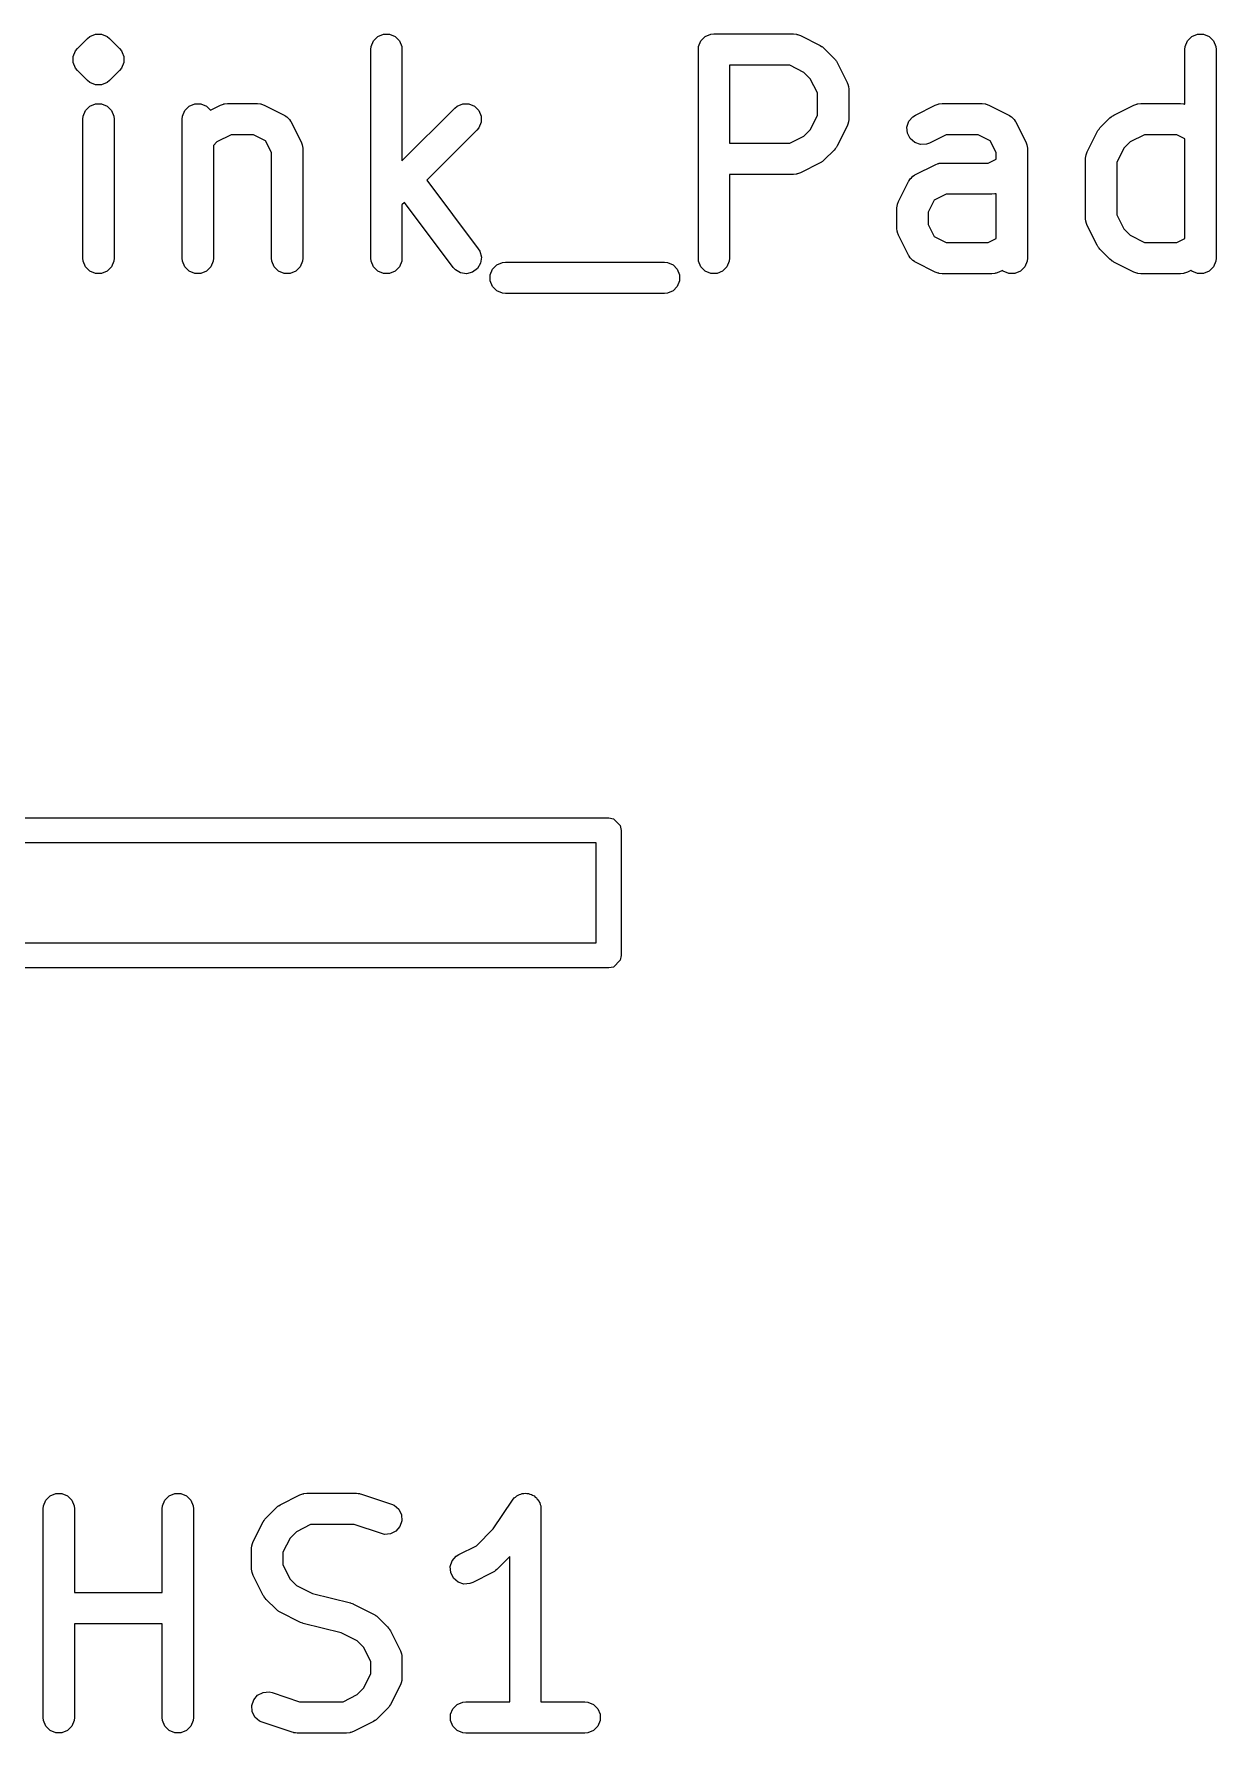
# Model space of a CAD drawing. Extents: x 2.7 to 14.1, y -9.5 to -1.1.
# Drawn here: x 7.2507 to 7.4739, y -7.8065 to -7.4857 of the extents above; entities that cross this region are included whole.
import ezdxf

# ---------------------------------------------------------------- set-up
doc = ezdxf.new("R2010")
doc.units = 0
doc.header["$MEASUREMENT"] = 0
doc.layers.add('BLACK', color=7, linetype='CONTINUOUS')

msp = doc.modelspace()

# ---------------------------------------------------------------- linework, layer by layer
at = {"layer": 'BLACK', "linetype": 'CONTINUOUS'}
for p, q in [((7.26121, -7.48615), (7.26228, -7.48571)), ((7.26228, -7.48571), (7.26343, -7.48571)), ((7.26343, -7.48571), (7.26343, -7.48571)), ((7.26343, -7.48571), (7.26449, -7.48615)), ((7.31558, -7.48615), (7.31665, -7.48571)), ((7.31665, -7.48571), (7.3178, -7.48571)), ((7.3178, -7.48571), (7.31886, -7.48615)), ((7.37745, -7.48615), (7.37851, -7.48571)), ((7.37851, -7.48571), (7.37909, -7.48565)), ((7.37909, -7.48565), (7.39409, -7.48565)), ((7.39409, -7.48565), (7.39466, -7.48571)), ((7.39466, -7.48571), (7.39476, -7.48575)), ((7.39476, -7.48575), (7.39487, -7.48576)), ((7.39487, -7.48576), (7.39541, -7.48597)), ((7.46931, -7.48615), (7.47038, -7.48571)), ((7.47038, -7.48571), (7.47153, -7.48571)), ((7.47153, -7.48571), (7.47259, -7.48615)), ((7.25808, -7.48991), (7.25852, -7.48884)), ((7.25852, -7.48884), (7.25889, -7.48839)), ((7.25889, -7.48839), (7.26077, -7.48652)), ((7.26077, -7.48652), (7.26121, -7.48615)), ((7.26449, -7.48615), (7.26494, -7.48652)), ((7.26494, -7.48652), (7.26682, -7.48839)), ((7.26682, -7.48839), (7.26718, -7.48884)), ((7.26718, -7.48884), (7.26733, -7.48918)), ((7.31427, -7.48861), (7.31433, -7.48803)), ((7.31427, -7.52798), (7.31427, -7.48861)), ((7.31433, -7.48803), (7.31477, -7.48697)), ((7.31477, -7.48697), (7.31558, -7.48615)), ((7.31886, -7.48615), (7.31968, -7.48697)), ((7.31968, -7.48697), (7.32012, -7.48803)), ((7.32012, -7.48803), (7.32017, -7.48861)), ((7.32017, -7.48861), (7.32017, -7.5096)), ((7.37614, -7.48861), (7.37619, -7.48803)), ((7.37614, -7.52798), (7.37614, -7.48861)), ((7.37619, -7.48803), (7.37663, -7.48697)), ((7.37663, -7.48697), (7.37745, -7.48615)), ((7.39541, -7.48597), (7.39916, -7.48784)), ((7.39916, -7.48784), (7.39941, -7.488)), ((7.39941, -7.488), (7.39948, -7.48803)), ((7.39948, -7.48803), (7.39956, -7.48809)), ((7.39956, -7.48809), (7.39965, -7.48815)), ((7.39965, -7.48815), (7.3997, -7.48821)), ((7.3997, -7.48821), (7.39992, -7.48839)), ((7.39992, -7.48839), (7.4018, -7.49027)), ((7.468, -7.48861), (7.46806, -7.48803)), ((7.468, -7.49889), (7.468, -7.48861)), ((7.46806, -7.48803), (7.4685, -7.48697)), ((7.4685, -7.48697), (7.46931, -7.48615)), ((7.47259, -7.48615), (7.47341, -7.48697)), ((7.47341, -7.48697), (7.47385, -7.48803)), ((7.47385, -7.48803), (7.47391, -7.48861)), ((7.47391, -7.48861), (7.47391, -7.52798)), ((7.25808, -7.49106), (7.25808, -7.48991)), ((7.25852, -7.49212), (7.25808, -7.49106)), ((7.25889, -7.49257), (7.25852, -7.49212)), ((7.26718, -7.49212), (7.26682, -7.49257)), ((7.26762, -7.49106), (7.26718, -7.49212)), ((7.26733, -7.48918), (7.26762, -7.48991)), ((7.26762, -7.48991), (7.26762, -7.49106)), ((7.39339, -7.49156), (7.38204, -7.49156)), ((7.38204, -7.49156), (7.38204, -7.50628)), ((7.39609, -7.49291), (7.39339, -7.49156)), ((7.4018, -7.49027), (7.40199, -7.4905)), ((7.40199, -7.4905), (7.40204, -7.49055)), ((7.40204, -7.49055), (7.4021, -7.49064)), ((7.4021, -7.49064), (7.40217, -7.49072)), ((7.40217, -7.49072), (7.4022, -7.49079)), ((7.4022, -7.49079), (7.40235, -7.49104)), ((7.40235, -7.49104), (7.40423, -7.49479)), ((7.26077, -7.49444), (7.25889, -7.49257)), ((7.26121, -7.49481), (7.26077, -7.49444)), ((7.26228, -7.49525), (7.26121, -7.49481)), ((7.26343, -7.49525), (7.26228, -7.49525)), ((7.26228, -7.49525), (7.26228, -7.49525)), ((7.26449, -7.49481), (7.26343, -7.49525)), ((7.26343, -7.49525), (7.26343, -7.49525)), ((7.26494, -7.49444), (7.26449, -7.49481)), ((7.26682, -7.49257), (7.26494, -7.49444)), ((7.39728, -7.49411), (7.39609, -7.49291)), ((7.39863, -7.4968), (7.39728, -7.49411)), ((7.40423, -7.49479), (7.40443, -7.49533)), ((7.40443, -7.49533), (7.40444, -7.49543)), ((7.40444, -7.49543), (7.40448, -7.49553)), ((7.39863, -7.50103), (7.39863, -7.4968)), ((7.40448, -7.49553), (7.40454, -7.49611)), ((7.40454, -7.49611), (7.40454, -7.50173)), ((7.2599, -7.50173), (7.25996, -7.50115)), ((7.2599, -7.52798), (7.2599, -7.50173)), ((7.25996, -7.50115), (7.2604, -7.50009)), ((7.2604, -7.50009), (7.26121, -7.49928)), ((7.26121, -7.49928), (7.26228, -7.49883)), ((7.26228, -7.49883), (7.26343, -7.49883)), ((7.26343, -7.49883), (7.26449, -7.49928)), ((7.26449, -7.49928), (7.26531, -7.50009)), ((7.26531, -7.50009), (7.26575, -7.50115)), ((7.26575, -7.50115), (7.26581, -7.50173)), ((7.26581, -7.50173), (7.26581, -7.52798)), ((7.27865, -7.50173), (7.27871, -7.50115)), ((7.27865, -7.52798), (7.27865, -7.50173)), ((7.27871, -7.50115), (7.27915, -7.50009)), ((7.27915, -7.50009), (7.27996, -7.49928)), ((7.27996, -7.49928), (7.28103, -7.49883)), ((7.28103, -7.49883), (7.28218, -7.49883)), ((7.28218, -7.49883), (7.28324, -7.49928)), ((7.28324, -7.49928), (7.28401, -7.50004)), ((7.28401, -7.50004), (7.2859, -7.49909)), ((7.2859, -7.49909), (7.28645, -7.49888)), ((7.28645, -7.49888), (7.28655, -7.49887)), ((7.28655, -7.49887), (7.28665, -7.49883)), ((7.28665, -7.49883), (7.28723, -7.49878)), ((7.28723, -7.49878), (7.29285, -7.49878)), ((7.29285, -7.49878), (7.29343, -7.49883)), ((7.29343, -7.49883), (7.29352, -7.49887)), ((7.29352, -7.49887), (7.29363, -7.49888)), ((7.29363, -7.49888), (7.29417, -7.49909)), ((7.29417, -7.49909), (7.29792, -7.50096)), ((7.29792, -7.50096), (7.29802, -7.50102)), ((7.29802, -7.50102), (7.29806, -7.50104)), ((7.29806, -7.50104), (7.29812, -7.50109)), ((7.29812, -7.50109), (7.29841, -7.50127)), ((7.29841, -7.50127), (7.29865, -7.50155)), ((7.29865, -7.50155), (7.29893, -7.50179)), ((7.29893, -7.50179), (7.29912, -7.50209)), ((7.32017, -7.5096), (7.33013, -7.49964)), ((7.33013, -7.49964), (7.33058, -7.49928)), ((7.33058, -7.49928), (7.33164, -7.49883)), ((7.33164, -7.49883), (7.3328, -7.49883)), ((7.3328, -7.49883), (7.33386, -7.49928)), ((7.33386, -7.49928), (7.33467, -7.50009)), ((7.33467, -7.50009), (7.33512, -7.50115)), ((7.33512, -7.50115), (7.33512, -7.50231)), ((7.39728, -7.50373), (7.39863, -7.50103)), ((7.40454, -7.50173), (7.40448, -7.50231)), ((7.41589, -7.50214), (7.41665, -7.50127)), ((7.41665, -7.50127), (7.41714, -7.50096)), ((7.41714, -7.50096), (7.42089, -7.49909)), ((7.42089, -7.49909), (7.42143, -7.49888)), ((7.42143, -7.49888), (7.42153, -7.49887)), ((7.42153, -7.49887), (7.42163, -7.49883)), ((7.42163, -7.49883), (7.42221, -7.49878)), ((7.42221, -7.49878), (7.42971, -7.49878)), ((7.42971, -7.49878), (7.43028, -7.49883)), ((7.43028, -7.49883), (7.43038, -7.49887)), ((7.43038, -7.49887), (7.43049, -7.49888)), ((7.43049, -7.49888), (7.43103, -7.49909)), ((7.43103, -7.49909), (7.43478, -7.50096)), ((7.43478, -7.50096), (7.43487, -7.50102)), ((7.43487, -7.50102), (7.43492, -7.50104)), ((7.43492, -7.50104), (7.43498, -7.50109)), ((7.43498, -7.50109), (7.43527, -7.50127)), ((7.43527, -7.50127), (7.43551, -7.50155)), ((7.43551, -7.50155), (7.43579, -7.50179)), ((7.43579, -7.50179), (7.43597, -7.50209)), ((7.45199, -7.50339), (7.45387, -7.50152)), ((7.45387, -7.50152), (7.45409, -7.50133)), ((7.45409, -7.50133), (7.45414, -7.50127)), ((7.45414, -7.50127), (7.45423, -7.50122)), ((7.45423, -7.50122), (7.45431, -7.50115)), ((7.45431, -7.50115), (7.45439, -7.50112)), ((7.45439, -7.50112), (7.45463, -7.50096)), ((7.45463, -7.50096), (7.45838, -7.49909)), ((7.45838, -7.49909), (7.45892, -7.49888)), ((7.45892, -7.49888), (7.45903, -7.49887)), ((7.45903, -7.49887), (7.45913, -7.49883)), ((7.45913, -7.49883), (7.4597, -7.49878)), ((7.4597, -7.49878), (7.4672, -7.49878)), ((7.4672, -7.49878), (7.46778, -7.49883)), ((7.46778, -7.49883), (7.46788, -7.49887)), ((7.46788, -7.49887), (7.46798, -7.49888)), ((7.46798, -7.49888), (7.468, -7.49889)), ((7.28792, -7.50468), (7.28523, -7.50603)), ((7.29215, -7.50468), (7.28792, -7.50468)), ((7.2944, -7.50581), (7.29215, -7.50468)), ((7.29912, -7.50209), (7.29916, -7.50214)), ((7.29916, -7.50214), (7.29918, -7.50219)), ((7.29918, -7.50219), (7.29924, -7.50228)), ((7.29924, -7.50228), (7.30112, -7.50603)), ((7.33431, -7.50382), (7.32487, -7.51326)), ((7.33467, -7.50337), (7.33431, -7.50382)), ((7.33512, -7.50231), (7.33467, -7.50337)), ((7.39339, -7.50628), (7.39609, -7.50493)), ((7.39609, -7.50493), (7.39728, -7.50373)), ((7.40423, -7.50305), (7.40235, -7.5068)), ((7.40443, -7.50251), (7.40423, -7.50305)), ((7.40444, -7.5024), (7.40443, -7.50251)), ((7.40448, -7.50231), (7.40444, -7.5024)), ((7.41553, -7.50324), (7.41589, -7.50214)), ((7.41561, -7.50439), (7.41553, -7.50324)), ((7.41613, -7.50542), (7.41561, -7.50439)), ((7.42291, -7.50468), (7.41978, -7.50625)), ((7.42901, -7.50468), (7.42291, -7.50468)), ((7.43126, -7.50581), (7.42901, -7.50468)), ((7.43597, -7.50209), (7.43602, -7.50214)), ((7.43602, -7.50214), (7.43604, -7.50219)), ((7.43604, -7.50219), (7.4361, -7.50228)), ((7.4361, -7.50228), (7.43797, -7.50603)), ((7.44956, -7.50791), (7.45144, -7.50416)), ((7.45144, -7.50416), (7.45159, -7.50391)), ((7.45159, -7.50391), (7.45162, -7.50384)), ((7.45162, -7.50384), (7.45169, -7.50376)), ((7.45169, -7.50376), (7.45175, -7.50367)), ((7.45175, -7.50367), (7.45181, -7.50362)), ((7.45181, -7.50362), (7.45199, -7.50339)), ((7.4604, -7.50468), (7.4577, -7.50603)), ((7.46651, -7.50468), (7.4604, -7.50468)), ((7.468, -7.50543), (7.46651, -7.50468)), ((7.28523, -7.50603), (7.28455, -7.5067)), ((7.28455, -7.5067), (7.28455, -7.52798)), ((7.29552, -7.50805), (7.2944, -7.50581)), ((7.29552, -7.52798), (7.29552, -7.50805)), ((7.30112, -7.50603), (7.30132, -7.50657)), ((7.30132, -7.50657), (7.30133, -7.50668)), ((7.30133, -7.50668), (7.30137, -7.50678)), ((7.30137, -7.50678), (7.30143, -7.50735)), ((7.30143, -7.50735), (7.30143, -7.52798)), ((7.38204, -7.50628), (7.39339, -7.50628)), ((7.4018, -7.50757), (7.39992, -7.50944)), ((7.40199, -7.50734), (7.4018, -7.50757)), ((7.40204, -7.50729), (7.40199, -7.50734)), ((7.4021, -7.5072), (7.40204, -7.50729)), ((7.40217, -7.50712), (7.4021, -7.5072)), ((7.4022, -7.50705), (7.40217, -7.50712)), ((7.40235, -7.5068), (7.4022, -7.50705)), ((7.417, -7.50617), (7.41613, -7.50542)), ((7.41809, -7.50653), (7.417, -7.50617)), ((7.41924, -7.50645), (7.41809, -7.50653)), ((7.41978, -7.50625), (7.41924, -7.50645)), ((7.43238, -7.50805), (7.43126, -7.50581)), ((7.43238, -7.50928), (7.43238, -7.50805)), ((7.43797, -7.50603), (7.43818, -7.50657)), ((7.43818, -7.50657), (7.43819, -7.50668)), ((7.43819, -7.50668), (7.43823, -7.50678)), ((7.43823, -7.50678), (7.43828, -7.50735)), ((7.43828, -7.50735), (7.43828, -7.52798)), ((7.44936, -7.50845), (7.44956, -7.50791)), ((7.45651, -7.50723), (7.45516, -7.50993)), ((7.4577, -7.50603), (7.45651, -7.50723)), ((7.468, -7.52428), (7.468, -7.50543)), ((7.39916, -7.51), (7.39541, -7.51187)), ((7.39941, -7.50984), (7.39916, -7.51)), ((7.39948, -7.50981), (7.39941, -7.50984)), ((7.39956, -7.50974), (7.39948, -7.50981)), ((7.39965, -7.50969), (7.39956, -7.50974)), ((7.3997, -7.50963), (7.39965, -7.50969)), ((7.39992, -7.50944), (7.3997, -7.50963)), ((7.41714, -7.51221), (7.42089, -7.51034)), ((7.42089, -7.51034), (7.42143, -7.51013)), ((7.42143, -7.51013), (7.42153, -7.51012)), ((7.42153, -7.51012), (7.42163, -7.51008)), ((7.42163, -7.51008), (7.42221, -7.51003)), ((7.42221, -7.51003), (7.43089, -7.51003)), ((7.43089, -7.51003), (7.43238, -7.50928)), ((7.44925, -7.50923), (7.44931, -7.50865)), ((7.44925, -7.52048), (7.44925, -7.50923)), ((7.44931, -7.50865), (7.44935, -7.50856)), ((7.44935, -7.50856), (7.44936, -7.50845)), ((7.45516, -7.50993), (7.45516, -7.51978)), ((7.32487, -7.51326), (7.33458, -7.52621)), ((7.39409, -7.51218), (7.38204, -7.51218)), ((7.38204, -7.51218), (7.38204, -7.52798)), ((7.39466, -7.51213), (7.39409, -7.51218)), ((7.39476, -7.51208), (7.39466, -7.51213)), ((7.39487, -7.51208), (7.39476, -7.51208)), ((7.39541, -7.51187), (7.39487, -7.51208)), ((7.41394, -7.51728), (7.41582, -7.51353)), ((7.41582, -7.51353), (7.41588, -7.51344)), ((7.41588, -7.51344), (7.41589, -7.51339)), ((7.41589, -7.51339), (7.41594, -7.51333)), ((7.41594, -7.51333), (7.41613, -7.51304)), ((7.41613, -7.51304), (7.41641, -7.5128)), ((7.41641, -7.5128), (7.41665, -7.51252)), ((7.41665, -7.51252), (7.41694, -7.51234)), ((7.41694, -7.51234), (7.417, -7.51229)), ((7.417, -7.51229), (7.41704, -7.51227)), ((7.41704, -7.51227), (7.41714, -7.51221)), ((7.32065, -7.51747), (7.32017, -7.51795)), ((7.32986, -7.52975), (7.32065, -7.51747)), ((7.41373, -7.51793), (7.41374, -7.51782)), ((7.41374, -7.51782), (7.41394, -7.51728)), ((7.42066, -7.51705), (7.41954, -7.5193)), ((7.42291, -7.51593), (7.42066, -7.51705)), ((7.43158, -7.51593), (7.42291, -7.51593)), ((7.43216, -7.51587), (7.43158, -7.51593)), ((7.43226, -7.51583), (7.43216, -7.51587)), ((7.43236, -7.51583), (7.43226, -7.51583)), ((7.43238, -7.51582), (7.43236, -7.51583)), ((7.43238, -7.52428), (7.43238, -7.51582)), ((7.32017, -7.51795), (7.32017, -7.52798)), ((7.41363, -7.5186), (7.41369, -7.51803)), ((7.41363, -7.52235), (7.41363, -7.5186)), ((7.41369, -7.51803), (7.41373, -7.51793)), ((7.41954, -7.5193), (7.41954, -7.52166)), ((7.44931, -7.52105), (7.44925, -7.52048)), ((7.44935, -7.52115), (7.44931, -7.52105)), ((7.45516, -7.51978), (7.45651, -7.52248)), ((7.41369, -7.52293), (7.41363, -7.52235)), ((7.41373, -7.52303), (7.41369, -7.52293)), ((7.41374, -7.52313), (7.41373, -7.52303)), ((7.41394, -7.52367), (7.41374, -7.52313)), ((7.41582, -7.52742), (7.41394, -7.52367)), ((7.41954, -7.52166), (7.42066, -7.5239)), ((7.42066, -7.5239), (7.42291, -7.52502)), ((7.43089, -7.52502), (7.43238, -7.52428)), ((7.44936, -7.52126), (7.44935, -7.52115)), ((7.44956, -7.5218), (7.44936, -7.52126)), ((7.45144, -7.52555), (7.44956, -7.5218)), ((7.45651, -7.52248), (7.4577, -7.52368)), ((7.4577, -7.52368), (7.4604, -7.52502)), ((7.46651, -7.52502), (7.468, -7.52428)), ((7.33458, -7.52621), (7.33488, -7.5267)), ((7.33488, -7.5267), (7.33517, -7.52782)), ((7.41588, -7.52752), (7.41582, -7.52742)), ((7.41589, -7.52756), (7.41588, -7.52752)), ((7.42291, -7.52502), (7.43089, -7.52502)), ((7.45159, -7.5258), (7.45144, -7.52555)), ((7.45162, -7.52587), (7.45159, -7.5258)), ((7.45169, -7.52595), (7.45162, -7.52587)), ((7.45175, -7.52604), (7.45169, -7.52595)), ((7.45181, -7.52609), (7.45175, -7.52604)), ((7.45199, -7.52632), (7.45181, -7.52609)), ((7.45387, -7.52819), (7.45199, -7.52632)), ((7.4604, -7.52502), (7.46651, -7.52502)), ((7.25996, -7.52855), (7.2599, -7.52798)), ((7.2604, -7.52962), (7.25996, -7.52855)), ((7.26121, -7.53043), (7.2604, -7.52962)), ((7.26228, -7.53087), (7.26121, -7.53043)), ((7.26449, -7.53043), (7.26343, -7.53087)), ((7.26531, -7.52962), (7.26449, -7.53043)), ((7.26575, -7.52855), (7.26531, -7.52962)), ((7.26581, -7.52798), (7.26575, -7.52855)), ((7.27871, -7.52855), (7.27865, -7.52798)), ((7.27915, -7.52962), (7.27871, -7.52855)), ((7.27996, -7.53043), (7.27915, -7.52962)), ((7.28103, -7.53087), (7.27996, -7.53043)), ((7.28324, -7.53043), (7.28218, -7.53087)), ((7.28406, -7.52962), (7.28324, -7.53043)), ((7.2845, -7.52855), (7.28406, -7.52962)), ((7.28455, -7.52798), (7.2845, -7.52855)), ((7.29558, -7.52855), (7.29552, -7.52798)), ((7.29602, -7.52962), (7.29558, -7.52855)), ((7.29683, -7.53043), (7.29602, -7.52962)), ((7.2979, -7.53087), (7.29683, -7.53043)), ((7.30011, -7.53043), (7.29905, -7.53087)), ((7.30093, -7.52962), (7.30011, -7.53043)), ((7.30137, -7.52855), (7.30093, -7.52962)), ((7.30143, -7.52798), (7.30137, -7.52855)), ((7.31433, -7.52855), (7.31427, -7.52798)), ((7.31477, -7.52962), (7.31433, -7.52855)), ((7.31558, -7.53043), (7.31477, -7.52962)), ((7.31665, -7.53087), (7.31558, -7.53043)), ((7.31886, -7.53043), (7.3178, -7.53087)), ((7.31968, -7.52962), (7.31886, -7.53043)), ((7.32012, -7.52855), (7.31968, -7.52962)), ((7.32017, -7.52798), (7.32012, -7.52855)), ((7.33025, -7.53018), (7.32986, -7.52975)), ((7.33124, -7.53076), (7.33025, -7.53018)), ((7.3335, -7.53064), (7.33238, -7.53093)), ((7.33442, -7.52995), (7.3335, -7.53064)), ((7.33501, -7.52896), (7.33442, -7.52995)), ((7.33517, -7.52782), (7.33501, -7.52896)), ((7.33682, -7.53115), (7.33726, -7.53009)), ((7.33726, -7.53009), (7.33808, -7.52927)), ((7.33808, -7.52927), (7.33914, -7.52883)), ((7.33914, -7.52883), (7.33972, -7.52877)), ((7.33972, -7.52877), (7.36972, -7.52877)), ((7.36972, -7.52877), (7.37029, -7.52883)), ((7.37029, -7.52883), (7.37136, -7.52927)), ((7.37136, -7.52927), (7.37217, -7.53009)), ((7.37217, -7.53009), (7.37261, -7.53115)), ((7.37619, -7.52855), (7.37614, -7.52798)), ((7.37663, -7.52962), (7.37619, -7.52855)), ((7.37745, -7.53043), (7.37663, -7.52962)), ((7.37851, -7.53087), (7.37745, -7.53043)), ((7.38073, -7.53043), (7.37967, -7.53087)), ((7.38154, -7.52962), (7.38073, -7.53043)), ((7.38199, -7.52855), (7.38154, -7.52962)), ((7.38204, -7.52798), (7.38199, -7.52855)), ((7.41594, -7.52762), (7.41589, -7.52756)), ((7.41613, -7.52791), (7.41594, -7.52762)), ((7.41641, -7.52816), (7.41613, -7.52791)), ((7.41665, -7.52844), (7.41641, -7.52816)), ((7.41694, -7.52862), (7.41665, -7.52844)), ((7.417, -7.52867), (7.41694, -7.52862)), ((7.41704, -7.52868), (7.417, -7.52867)), ((7.41714, -7.52874), (7.41704, -7.52868)), ((7.42089, -7.53062), (7.41714, -7.52874)), ((7.42143, -7.53083), (7.42089, -7.53062)), ((7.4329, -7.53062), (7.43236, -7.53083)), ((7.43355, -7.53029), (7.4329, -7.53062)), ((7.43369, -7.53043), (7.43355, -7.53029)), ((7.43476, -7.53087), (7.43369, -7.53043)), ((7.43697, -7.53043), (7.43591, -7.53087)), ((7.43779, -7.52962), (7.43697, -7.53043)), ((7.43823, -7.52855), (7.43779, -7.52962)), ((7.43828, -7.52798), (7.43823, -7.52855)), ((7.45409, -7.52838), (7.45387, -7.52819)), ((7.45414, -7.52844), (7.45409, -7.52838)), ((7.45423, -7.52849), (7.45414, -7.52844)), ((7.45431, -7.52856), (7.45423, -7.52849)), ((7.45439, -7.52859), (7.45431, -7.52856)), ((7.45463, -7.52874), (7.45439, -7.52859)), ((7.45838, -7.53062), (7.45463, -7.52874)), ((7.45892, -7.53083), (7.45838, -7.53062)), ((7.46852, -7.53062), (7.46798, -7.53083)), ((7.46917, -7.53029), (7.46852, -7.53062)), ((7.46931, -7.53043), (7.46917, -7.53029)), ((7.47038, -7.53087), (7.46931, -7.53043)), ((7.47259, -7.53043), (7.47153, -7.53087)), ((7.47341, -7.52962), (7.47259, -7.53043)), ((7.47385, -7.52855), (7.47341, -7.52962)), ((7.47391, -7.52798), (7.47385, -7.52855)), ((7.26343, -7.53087), (7.26228, -7.53087)), ((7.28218, -7.53087), (7.28103, -7.53087)), ((7.29905, -7.53087), (7.2979, -7.53087)), ((7.3178, -7.53087), (7.31665, -7.53087)), ((7.33238, -7.53093), (7.33124, -7.53076)), ((7.33682, -7.5323), (7.33682, -7.53115)), ((7.33726, -7.53337), (7.33682, -7.5323)), ((7.33808, -7.53418), (7.33726, -7.53337)), ((7.37217, -7.53337), (7.37136, -7.53418)), ((7.37261, -7.5323), (7.37217, -7.53337)), ((7.37261, -7.53115), (7.37261, -7.5323)), ((7.37967, -7.53087), (7.37851, -7.53087)), ((7.42153, -7.53083), (7.42143, -7.53083)), ((7.42163, -7.53087), (7.42153, -7.53083)), ((7.42221, -7.53093), (7.42163, -7.53087)), ((7.43158, -7.53093), (7.42221, -7.53093)), ((7.43216, -7.53087), (7.43158, -7.53093)), ((7.43226, -7.53083), (7.43216, -7.53087)), ((7.43236, -7.53083), (7.43226, -7.53083)), ((7.43591, -7.53087), (7.43476, -7.53087)), ((7.45903, -7.53083), (7.45892, -7.53083)), ((7.45913, -7.53087), (7.45903, -7.53083)), ((7.4597, -7.53093), (7.45913, -7.53087)), ((7.4672, -7.53093), (7.4597, -7.53093)), ((7.46778, -7.53087), (7.4672, -7.53093)), ((7.46788, -7.53083), (7.46778, -7.53087)), ((7.46798, -7.53083), (7.46788, -7.53083)), ((7.47153, -7.53087), (7.47038, -7.53087)), ((7.33914, -7.53462), (7.33808, -7.53418)), ((7.33972, -7.53468), (7.33914, -7.53462)), ((7.36972, -7.53468), (7.33972, -7.53468)), ((7.37029, -7.53462), (7.36972, -7.53468)), ((7.37136, -7.53418), (7.37029, -7.53462)), ((7.20961, -7.63369), (7.35922, -7.63369)), ((7.35922, -7.63369), (7.36012, -7.63387)), ((7.36012, -7.63387), (7.3614, -7.63515)), ((7.3614, -7.63515), (7.36158, -7.63606)), ((7.36158, -7.63606), (7.36158, -7.65968)), ((7.35685, -7.63842), (7.21197, -7.63842)), ((7.35685, -7.65731), (7.35685, -7.63842)), ((7.21197, -7.65731), (7.35685, -7.65731)), ((7.35922, -7.66204), (7.20961, -7.66204)), ((7.36012, -7.66186), (7.35922, -7.66204)), ((7.3614, -7.66058), (7.36012, -7.66186)), ((7.36158, -7.65968), (7.3614, -7.66058)), ((7.2529, -7.76256), (7.25371, -7.76174)), ((7.25371, -7.76174), (7.25478, -7.7613)), ((7.25478, -7.7613), (7.25593, -7.7613)), ((7.25593, -7.7613), (7.25699, -7.76174)), ((7.25699, -7.76174), (7.25781, -7.76256)), ((7.2754, -7.76256), (7.27621, -7.76174)), ((7.27621, -7.76174), (7.27728, -7.7613)), ((7.27728, -7.7613), (7.27843, -7.7613)), ((7.27843, -7.7613), (7.27949, -7.76174)), ((7.27949, -7.76174), (7.28031, -7.76256)), ((7.29715, -7.76343), (7.3009, -7.76156)), ((7.3009, -7.76156), (7.30144, -7.76135)), ((7.30144, -7.76135), (7.30155, -7.76134)), ((7.30155, -7.76134), (7.30165, -7.7613)), ((7.30165, -7.7613), (7.30222, -7.76124)), ((7.30222, -7.76124), (7.3116, -7.76124)), ((7.3116, -7.76124), (7.31189, -7.76127)), ((7.31189, -7.76127), (7.31197, -7.76127)), ((7.31197, -7.76127), (7.31207, -7.76129)), ((7.31207, -7.76129), (7.31217, -7.7613)), ((7.31217, -7.7613), (7.31225, -7.76133)), ((7.31225, -7.76133), (7.31253, -7.7614)), ((7.31253, -7.7614), (7.31816, -7.76327)), ((7.34162, -7.76195), (7.34183, -7.76174)), ((7.34183, -7.76174), (7.3421, -7.76163)), ((7.3421, -7.76163), (7.34234, -7.76147)), ((7.34234, -7.76147), (7.34262, -7.76141)), ((7.34262, -7.76141), (7.34289, -7.7613)), ((7.34289, -7.7613), (7.34318, -7.7613)), ((7.34318, -7.7613), (7.34347, -7.76124)), ((7.34347, -7.76124), (7.34375, -7.7613)), ((7.34375, -7.7613), (7.34404, -7.7613)), ((7.34404, -7.7613), (7.34431, -7.76141)), ((7.34431, -7.76141), (7.3446, -7.76147)), ((7.3446, -7.76147), (7.34484, -7.76163)), ((7.34484, -7.76163), (7.34511, -7.76174)), ((7.34511, -7.76174), (7.34531, -7.76195)), ((7.2524, -7.7642), (7.25246, -7.76362)), ((7.2524, -7.80357), (7.2524, -7.7642)), ((7.25246, -7.76362), (7.2529, -7.76256)), ((7.25781, -7.76256), (7.25825, -7.76362)), ((7.25825, -7.76362), (7.25831, -7.7642)), ((7.25831, -7.7642), (7.25831, -7.77999)), ((7.2749, -7.7642), (7.27496, -7.76362)), ((7.2749, -7.77999), (7.2749, -7.7642)), ((7.27496, -7.76362), (7.2754, -7.76256)), ((7.28031, -7.76256), (7.28075, -7.76362)), ((7.28075, -7.76362), (7.2808, -7.7642)), ((7.2808, -7.7642), (7.2808, -7.80357)), ((7.29451, -7.76586), (7.29639, -7.76398)), ((7.29639, -7.76398), (7.29661, -7.7638)), ((7.29661, -7.7638), (7.29666, -7.76374)), ((7.29666, -7.76374), (7.29675, -7.76368)), ((7.29675, -7.76368), (7.29683, -7.76362)), ((7.29683, -7.76362), (7.29691, -7.76359)), ((7.29691, -7.76359), (7.29715, -7.76343)), ((7.31816, -7.76327), (7.31868, -7.76351)), ((7.31868, -7.76351), (7.31955, -7.76426)), ((7.31955, -7.76426), (7.32007, -7.76529)), ((7.33742, -7.76794), (7.34101, -7.76256)), ((7.34101, -7.76256), (7.34101, -7.76256)), ((7.34101, -7.76256), (7.34101, -7.76256)), ((7.34101, -7.76256), (7.34102, -7.76256)), ((7.34102, -7.76256), (7.34138, -7.76211)), ((7.34138, -7.76211), (7.34162, -7.76195)), ((7.34531, -7.76195), (7.34555, -7.76211)), ((7.34555, -7.76211), (7.34572, -7.76235)), ((7.34572, -7.76235), (7.34592, -7.76256)), ((7.34592, -7.76256), (7.34603, -7.76282)), ((7.34603, -7.76282), (7.3462, -7.76306)), ((7.3462, -7.76306), (7.34625, -7.76335)), ((7.34625, -7.76335), (7.34636, -7.76362)), ((7.34636, -7.76362), (7.34642, -7.76419)), ((7.34642, -7.76419), (7.34642, -7.76419)), ((7.34642, -7.76419), (7.34642, -7.7642)), ((7.34642, -7.7642), (7.34642, -7.7642)), ((7.34642, -7.7642), (7.34642, -7.80061)), ((7.29208, -7.77038), (7.29396, -7.76663)), ((7.29396, -7.76663), (7.29411, -7.76638)), ((7.29411, -7.76638), (7.29414, -7.76631)), ((7.29414, -7.76631), (7.29421, -7.76623)), ((7.29421, -7.76623), (7.29427, -7.76614)), ((7.29427, -7.76614), (7.29433, -7.76609)), ((7.29433, -7.76609), (7.29451, -7.76586)), ((7.30292, -7.76715), (7.30022, -7.7685)), ((7.31112, -7.76715), (7.30292, -7.76715)), ((7.31629, -7.76887), (7.31112, -7.76715)), ((7.31979, -7.76753), (7.31903, -7.76841)), ((7.32015, -7.76644), (7.31979, -7.76753)), ((7.32007, -7.76529), (7.32015, -7.76644)), ((7.33422, -7.77114), (7.33742, -7.76794)), ((7.29177, -7.7717), (7.29183, -7.77112)), ((7.29183, -7.77112), (7.29187, -7.77102)), ((7.29187, -7.77102), (7.29188, -7.77092)), ((7.29188, -7.77092), (7.29208, -7.77038)), ((7.29903, -7.7697), (7.29768, -7.77239)), ((7.30022, -7.7685), (7.29903, -7.7697)), ((7.31685, -7.769), (7.31629, -7.76887)), ((7.318, -7.76892), (7.31685, -7.769)), ((7.31903, -7.76841), (7.318, -7.76892)), ((7.3309, -7.77281), (7.33422, -7.77114)), ((7.29177, -7.77545), (7.29177, -7.7717)), ((7.29768, -7.77239), (7.29768, -7.77475)), ((7.32929, -7.77508), (7.32965, -7.77398)), ((7.32965, -7.77398), (7.33041, -7.77311)), ((7.33041, -7.77311), (7.3309, -7.77281)), ((7.34052, -7.7732), (7.33806, -7.77566)), ((7.34052, -7.80061), (7.34052, -7.7732)), ((7.29183, -7.77602), (7.29177, -7.77545)), ((7.29187, -7.77612), (7.29183, -7.77602)), ((7.29188, -7.77623), (7.29187, -7.77612)), ((7.29208, -7.77677), (7.29188, -7.77623)), ((7.29396, -7.78052), (7.29208, -7.77677)), ((7.29768, -7.77475), (7.29903, -7.77745)), ((7.29903, -7.77745), (7.30022, -7.77864)), ((7.32937, -7.77623), (7.32929, -7.77508)), ((7.32989, -7.77726), (7.32937, -7.77623)), ((7.33076, -7.77801), (7.32989, -7.77726)), ((7.33729, -7.77621), (7.33354, -7.77809)), ((7.33754, -7.77606), (7.33729, -7.77621)), ((7.33761, -7.77603), (7.33754, -7.77606)), ((7.33769, -7.77596), (7.33761, -7.77603)), ((7.33778, -7.7759), (7.33769, -7.77596)), ((7.33783, -7.77585), (7.33778, -7.7759)), ((7.33806, -7.77566), (7.33783, -7.77585)), ((7.25831, -7.77999), (7.2749, -7.77999)), ((7.29411, -7.78076), (7.29396, -7.78052)), ((7.29414, -7.78084), (7.29411, -7.78076)), ((7.29421, -7.78092), (7.29414, -7.78084)), ((7.29427, -7.78101), (7.29421, -7.78092)), ((7.30022, -7.77864), (7.30325, -7.78016)), ((7.30325, -7.78016), (7.31044, -7.78196)), ((7.33185, -7.77838), (7.33076, -7.77801)), ((7.333, -7.77829), (7.33185, -7.77838)), ((7.33354, -7.77809), (7.333, -7.77829)), ((7.29433, -7.78106), (7.29427, -7.78101)), ((7.29451, -7.78128), (7.29433, -7.78106)), ((7.29639, -7.78316), (7.29451, -7.78128)), ((7.29661, -7.78334), (7.29639, -7.78316)), ((7.29666, -7.7834), (7.29661, -7.78334)), ((7.29675, -7.78346), (7.29666, -7.7834)), ((7.29683, -7.78353), (7.29675, -7.78346)), ((7.29691, -7.78356), (7.29683, -7.78353)), ((7.29715, -7.78371), (7.29691, -7.78356)), ((7.3009, -7.78559), (7.29715, -7.78371)), ((7.31044, -7.78196), (7.31048, -7.78197)), ((7.31048, -7.78197), (7.3105, -7.78197)), ((7.3105, -7.78197), (7.31074, -7.78206)), ((7.31074, -7.78206), (7.31098, -7.78215)), ((7.31098, -7.78215), (7.311, -7.78216)), ((7.311, -7.78216), (7.31104, -7.78218)), ((7.31104, -7.78218), (7.31479, -7.78405)), ((7.31479, -7.78405), (7.31504, -7.78421)), ((7.31504, -7.78421), (7.31511, -7.78424)), ((7.2749, -7.7859), (7.25831, -7.7859)), ((7.25831, -7.7859), (7.25831, -7.80357)), ((7.2749, -7.80357), (7.2749, -7.7859)), ((7.30095, -7.7856), (7.3009, -7.78559)), ((7.30096, -7.78562), (7.30095, -7.7856)), ((7.3012, -7.7857), (7.30096, -7.78562)), ((7.30144, -7.78579), (7.3012, -7.7857)), ((7.30146, -7.78579), (7.30144, -7.78579)), ((7.30151, -7.78581), (7.30146, -7.78579)), ((7.30869, -7.78761), (7.30151, -7.78581)), ((7.31511, -7.78424), (7.31519, -7.78431)), ((7.31519, -7.78431), (7.31528, -7.78436)), ((7.31528, -7.78436), (7.31533, -7.78442)), ((7.31533, -7.78442), (7.31556, -7.78461)), ((7.31556, -7.78461), (7.31743, -7.78648)), ((7.31743, -7.78648), (7.31762, -7.78671)), ((7.31762, -7.78671), (7.31768, -7.78676)), ((7.31768, -7.78676), (7.31774, -7.78685)), ((7.31774, -7.78685), (7.3178, -7.78693)), ((7.3178, -7.78693), (7.31783, -7.787)), ((7.31783, -7.787), (7.31799, -7.78725)), ((7.31799, -7.78725), (7.31986, -7.791)), ((7.31172, -7.78912), (7.30869, -7.78761)), ((7.31292, -7.79032), (7.31172, -7.78912)), ((7.31427, -7.79302), (7.31292, -7.79032)), ((7.31427, -7.79537), (7.31427, -7.79302)), ((7.31986, -7.791), (7.32007, -7.79154)), ((7.32007, -7.79154), (7.32008, -7.79164)), ((7.32008, -7.79164), (7.32012, -7.79174)), ((7.32012, -7.79174), (7.32017, -7.79232)), ((7.32017, -7.79232), (7.32017, -7.79607)), ((7.31292, -7.79807), (7.31427, -7.79537)), ((7.32007, -7.79685), (7.31986, -7.79739)), ((7.32008, -7.79674), (7.32007, -7.79685)), ((7.32012, -7.79664), (7.32008, -7.79674)), ((7.32017, -7.79607), (7.32012, -7.79664)), ((7.2918, -7.80132), (7.29216, -7.80023)), ((7.29216, -7.80023), (7.29291, -7.79936)), ((7.29291, -7.79936), (7.29394, -7.79885)), ((7.29394, -7.79885), (7.29509, -7.79876)), ((7.29509, -7.79876), (7.29566, -7.79889)), ((7.29566, -7.79889), (7.30083, -7.80061)), ((7.30903, -7.80061), (7.31172, -7.79927)), ((7.31172, -7.79927), (7.31292, -7.79807)), ((7.31986, -7.79739), (7.31799, -7.80114)), ((7.29188, -7.80247), (7.2918, -7.80132)), ((7.29239, -7.8035), (7.29188, -7.80247)), ((7.30083, -7.80061), (7.30903, -7.80061)), ((7.31743, -7.80191), (7.31556, -7.80378)), ((7.31762, -7.80168), (7.31743, -7.80191)), ((7.31768, -7.80163), (7.31762, -7.80168)), ((7.31774, -7.80154), (7.31768, -7.80163)), ((7.3178, -7.80146), (7.31774, -7.80154)), ((7.31783, -7.80139), (7.3178, -7.80146)), ((7.31799, -7.80114), (7.31783, -7.80139)), ((7.32932, -7.80299), (7.32976, -7.80193)), ((7.32932, -7.80414), (7.32932, -7.80299)), ((7.32976, -7.80193), (7.33058, -7.80111)), ((7.33058, -7.80111), (7.33164, -7.80067)), ((7.33164, -7.80067), (7.33222, -7.80061)), ((7.33222, -7.80061), (7.34052, -7.80061)), ((7.34642, -7.80061), (7.35472, -7.80061)), ((7.35472, -7.80061), (7.35529, -7.80067)), ((7.35529, -7.80067), (7.35636, -7.80111)), ((7.35636, -7.80111), (7.35717, -7.80193)), ((7.35717, -7.80193), (7.35761, -7.80299)), ((7.35761, -7.80299), (7.35761, -7.80414)), ((7.25246, -7.80414), (7.2524, -7.80357)), ((7.2529, -7.80521), (7.25246, -7.80414)), ((7.25371, -7.80602), (7.2529, -7.80521)), ((7.25478, -7.80646), (7.25371, -7.80602)), ((7.25593, -7.80646), (7.25478, -7.80646)), ((7.25699, -7.80602), (7.25593, -7.80646)), ((7.25781, -7.80521), (7.25699, -7.80602)), ((7.25825, -7.80414), (7.25781, -7.80521)), ((7.25831, -7.80357), (7.25825, -7.80414)), ((7.27496, -7.80414), (7.2749, -7.80357)), ((7.2754, -7.80521), (7.27496, -7.80414)), ((7.27621, -7.80602), (7.2754, -7.80521)), ((7.27728, -7.80646), (7.27621, -7.80602)), ((7.27843, -7.80646), (7.27728, -7.80646)), ((7.27949, -7.80602), (7.27843, -7.80646)), ((7.28031, -7.80521), (7.27949, -7.80602)), ((7.28075, -7.80414), (7.28031, -7.80521)), ((7.2808, -7.80357), (7.28075, -7.80414)), ((7.29326, -7.80426), (7.29239, -7.8035)), ((7.29379, -7.80449), (7.29326, -7.80426)), ((7.29942, -7.80637), (7.29379, -7.80449)), ((7.2997, -7.80643), (7.29942, -7.80637)), ((7.29977, -7.80646), (7.2997, -7.80643)), ((7.29988, -7.80647), (7.29977, -7.80646)), ((7.29998, -7.8065), (7.29988, -7.80647)), ((7.30006, -7.80649), (7.29998, -7.8065)), ((7.30035, -7.80652), (7.30006, -7.80649)), ((7.30972, -7.80652), (7.30035, -7.80652)), ((7.3103, -7.80646), (7.30972, -7.80652)), ((7.3104, -7.80642), (7.3103, -7.80646)), ((7.3105, -7.80642), (7.3104, -7.80642)), ((7.31104, -7.80621), (7.3105, -7.80642)), ((7.31479, -7.80433), (7.31104, -7.80621)), ((7.31504, -7.80418), (7.31479, -7.80433)), ((7.31511, -7.80415), (7.31504, -7.80418)), ((7.31519, -7.80408), (7.31511, -7.80415)), ((7.31528, -7.80403), (7.31519, -7.80408)), ((7.31533, -7.80397), (7.31528, -7.80403)), ((7.31556, -7.80378), (7.31533, -7.80397)), ((7.32976, -7.80521), (7.32932, -7.80414)), ((7.33058, -7.80602), (7.32976, -7.80521)), ((7.33164, -7.80646), (7.33058, -7.80602)), ((7.33222, -7.80652), (7.33164, -7.80646)), ((7.35472, -7.80652), (7.33222, -7.80652)), ((7.35529, -7.80646), (7.35472, -7.80652)), ((7.35636, -7.80602), (7.35529, -7.80646)), ((7.35717, -7.80521), (7.35636, -7.80602)), ((7.35761, -7.80414), (7.35717, -7.80521))]:
    msp.add_line(p, q, dxfattribs=at)

doc.saveas('drawing.dxf')
